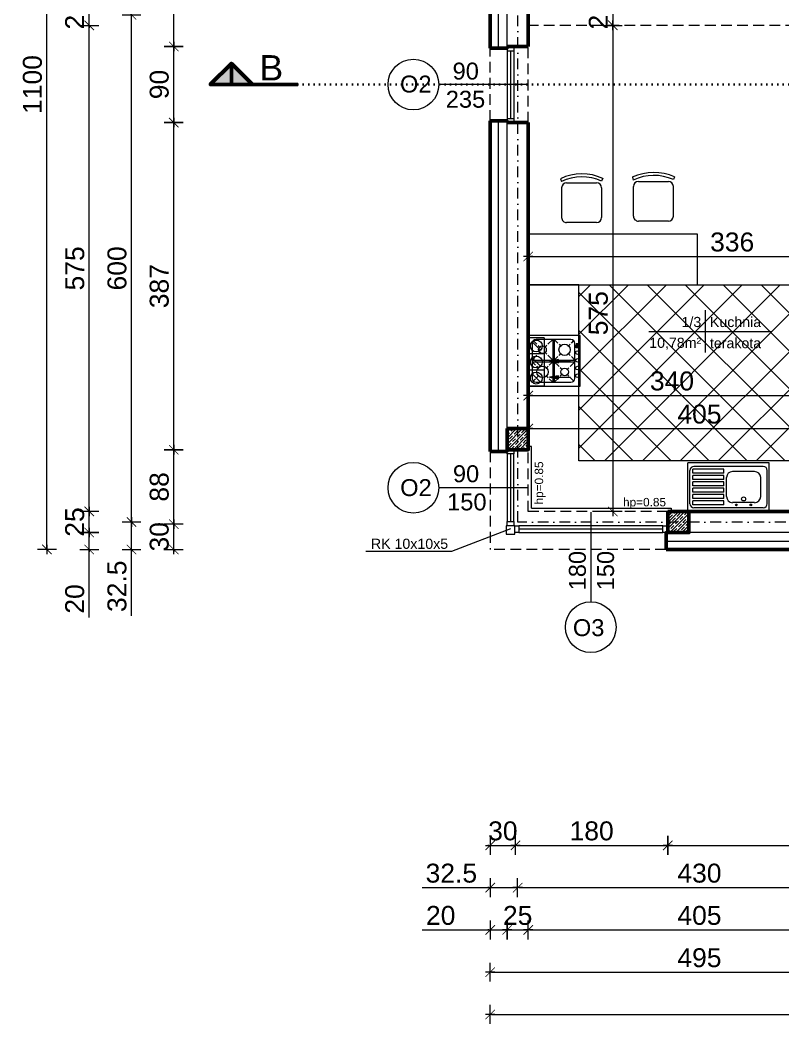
# Model space of a CAD drawing. Header units: millimetres. Extents: x -1610 to 9137, y -6251 to 6358.
# Drawn here: x 2502 to 3405, y 2607 to 3795 of the extents above; entities that cross this region are included whole.
import ezdxf

# ---------------------------------------------------------------- set-up
doc = ezdxf.new("R2010")
doc.units = ezdxf.units.MM
for name, pattern in [('DASHDOT', [25.4, 12.7, -6.35, 0, -6.35]), ('DASHED', [19.05, 12.7, -6.35]), ('DOT', [6.35, 0, -6.35])]:
    doc.linetypes.add(name, pattern=pattern)
doc.layers.get('0').update_dxf_attribs({"lineweight": 0})
doc.layers.add('A-meble', color=7, linetype='Continuous', lineweight=5, true_color=0x8a8a8a)
for name, color, linetype, lineweight in [('A-murowane', 6, 'Continuous', 50), ('A-osie', 7, 'DASHDOT', 5), ('A-p.widokowa', 5, 'Continuous', 15), ('A-pod', 5, 'DASHED', 15), ('A-stolarka', 1, 'Continuous', 5), ('A-w.ocieplenie', 4, 'BATTING', 5), ('A-wykończenie', 4, 'Continuous', 5), ('A17_OPIS_WARSTW', 32, 'Continuous', 9), ('B-linia przekrojowa', 40, 'DOT', 30), ('B-materiały', 9, 'Continuous', 0), ('B-opis', 7, 'Continuous', 0)]:
    doc.layers.add(name, color=color, linetype=linetype, lineweight=lineweight)
doc.styles.get("Standard").update_dxf_attribs({"font": 'arial.ttf'})
doc.linetypes.add('BATTING', pattern='A,0.00254,-2.54,[134,ltypeshp.shx,S=2.54,R=0,X=-2.54,Y=0],-5.08,[134,ltypeshp.shx,S=2.54,R=180,X=2.54,Y=0],-2.54', length=10.16254)
doc.dimstyles.new('PM-100', dxfattribs={"dimscale": 2.8, "dimtxt": 8, "dimasz": 0.5, "dimexe": 0, "dimexo": 0, "dimgap": 2, "dimtad": 1, "dimdec": 1, "dimrnd": 0.1, "dimzin": 13, "dimdsep": 46, "dimtxsty": 'Standard', "dimblk": 'Q', "dimcen": 0, "dimse1": 1, "dimse2": 1, "dimclrd": 256, "dimclre": 251, "dimclrt": 41, "dimadec": 1, "dimazin": 0, "dimtfac": 1, "dimtdec": 1, "dimtix": 1, "dimtmove": 1, "dimatfit": 0, "dimldrblk": 'NONE', "dimfxl": 1, "dimtolj": 1, "dimtzin": 13, "dimlwd": -1, "dimlwe": 0, "dimarcsym": 0})
pattern_1 = [(45, (0, 214.62), (-3.535534, 3.535534), []), (45, (3.525, 214.62), (-3.535534, 3.535534), [5, -2.5])]

# ---------------------------------------------------------------- blocks, each defined once
blk = doc.blocks.new('A$C386A056A')
at = {"layer": 'A-stolarka'}
for p, q in [((-25, 0), (-25, -90)), ((-17, 0), (-17, -90)), ((-25, -5), (-17, -5)), ((-21, -5), (-21, -85)), ((-25, -85), (-17, -85))]:
    blk.add_line(p, q, dxfattribs=at)
blk = doc.blocks.new('A$C7FE075C5')
at = {"layer": 'A-stolarka'}
for p, q in [((-5, 0), (-85, 0)), ((-85, -4), (-5, -4)), ((-85, -8), (-5, -8))]:
    blk.add_line(p, q, dxfattribs=at)
for points in [[(-90, 0), (-85, 0), (-85, -8), (-90, -8), (-90, 0)], [(-5, 0), (0, 0), (0, -8), (-5, -8), (-5, 0)]]:
    blk.add_lwpolyline(points, dxfattribs=at)
blk = doc.blocks.new('A$C6DA452C0')
at = {"layer": 'A-stolarka'}
for p, q in [((175, 8), (5, 8)), ((175, 4), (5, 4)), ((5, 0), (175, 0))]:
    blk.add_line(p, q, dxfattribs=at)
for points in [[(5, 0), (0, 0), (0, 8), (5, 8), (5, 0)], [(180, 0), (175, 0), (175, 8), (180, 8), (180, 0)]]:
    blk.add_lwpolyline(points, dxfattribs=at)
blk = doc.blocks.new('Q')
for p, q in [((-4, 0), (4, 0)), ((0, 8), (0, -8))]:
    blk.add_line(p, q)
at = {"const_width": 0.7}
blk.add_lwpolyline([(4, 4), (-4, -4)], dxfattribs=at)
blk = doc.blocks.new('*D44')
at = {"layer": 'A17_OPIS_WARSTW', "transparency": 16777216}
for p, q in [((3203.3, 3814.7), (3203.3, 3816.1)), ((3203.3, 3813.3), (3203.3, 3788.3)), ((3203.3, 3786.9), (3203.3, 3785.5))]:
    blk.add_line(p, q, dxfattribs=at)
at = {"layer": 'Defpoints', "color": 0, "transparency": 16777216}
for p in [(3203.3, 3813.3), (3203.3, 3788.3), (3203.3, 3788.3)]:
    blk.add_point(p, dxfattribs=at)
at = {"layer": 'A17_OPIS_WARSTW', "transparency": 16777216, "xscale": 1.4, "yscale": 1.4, "zscale": 1.4}
for p, rotation in [((3203.3, 3813.3), 270), ((3203.3, 3788.3), 90)]:
    blk.add_blockref('Q', p, dxfattribs=dict(at, rotation=rotation))
at = {"layer": 'A17_OPIS_WARSTW', "color": 41, "transparency": 16777216, "insert": (3186.3, 3800.8), "char_height": 22.4, "attachment_point": 5, "rotation": 90}
blk.add_mtext('\\A1;25', dxfattribs=at)
blk = doc.blocks.new('_None')
blk = doc.blocks.new('*D45')
at = {"layer": 'A17_OPIS_WARSTW', "transparency": 16777216}
blk.add_line((3203.3, 3786.9), (3203.3, 3214.7), dxfattribs=at)
at = {"layer": 'Defpoints', "color": 0, "transparency": 16777216}
for p in [(3203.3, 3788.3), (3203.3, 3213.3), (3203.3, 3213.3)]:
    blk.add_point(p, dxfattribs=at)
at = {"layer": 'A17_OPIS_WARSTW', "transparency": 16777216, "xscale": 1.4, "yscale": 1.4, "zscale": 1.4}
for p, rotation in [((3203.3, 3788.3), 90), ((3203.3, 3213.3), 270)]:
    blk.add_blockref('Q', p, dxfattribs=dict(at, rotation=rotation))
at = {"layer": 'A17_OPIS_WARSTW', "color": 41, "transparency": 16777216, "insert": (3186.3, 3447.8), "char_height": 22.4, "attachment_point": 5, "rotation": 90}
blk.add_mtext('\\A1;575', dxfattribs=at)
blk = doc.blocks.new('A$C65A02EB3')
at = {"layer": 'A-meble'}
for p, q in [((61.3, 59.7), (0, 59.7)), ((0, 59.7), (0, 0)), ((61.3, 0), (61.3, 59.7)), ((4.6, 50.5), (4.6, 9.2)), ((5.9, 53.8), (10.3, 49.5)), ((50.5, 55.1), (9.2, 55.1)), ((11.7, 48), (14.3, 45.5)), ((21.8, 48), (19.3, 45.5)), ((28.9, 55.1), (23.3, 49.5)), ((28.9, 55.1), (28.9, 30.8)), ((30.8, 55.1), (34.9, 51)), ((30.8, 55.1), (30.8, 30.8)), ((36.4, 49.5), (38.9, 47)), ((47, 47), (49.5, 49.5)), ((51, 51), (53.8, 53.8)), ((55.1, 9.2), (55.1, 50.5)), ((59.9, 50.1), (56.5, 50.1)), ((56.5, 50.1), (56.5, 48.7)), ((56.5, 48.7), (59.9, 48.7)), ((56.5, 47), (56.5, 48.4)), ((56.5, 48.4), (59.9, 48.4)), ((59.9, 48.7), (59.9, 50.1)), ((59.9, 48.4), (59.9, 47)), ((4.6, 30.8), (10.3, 36.5)), ((11.7, 37.9), (14.3, 40.4)), ((21.8, 37.9), (19.3, 40.4)), ((28.9, 30.8), (23.3, 36.5)), ((36.4, 36.4), (38.9, 38.9)), ((47, 38.9), (49.5, 36.4)), ((59.9, 47), (56.5, 47)), ((56.5, 45.2), (56.5, 46.7)), ((56.5, 46.7), (59.9, 46.7)), ((59.9, 45.2), (56.5, 45.2)), ((59.9, 46.7), (59.9, 45.2)), ((4.6, 30.8), (28.9, 30.8)), ((8.7, 24.8), (4.6, 28.9)), ((4.6, 28.9), (28.9, 28.9)), ((24.8, 24.8), (28.9, 28.9)), ((28.9, 28.9), (28.9, 4.6)), ((30.8, 30.8), (34.9, 34.9)), ((30.8, 30.8), (55.1, 30.8)), ((30.8, 28.9), (55.1, 28.9)), ((36.5, 23.3), (30.8, 28.9)), ((30.8, 28.9), (30.8, 4.6)), ((55.1, 28.9), (49.5, 23.3)), ((51, 34.9), (55.1, 30.8)), ((12.7, 20.8), (10.2, 23.4)), ((12.7, 12.7), (10.2, 10.2)), ((20.8, 20.8), (23.4, 23.4)), ((20.8, 12.7), (23.4, 10.2)), ((40.4, 19.3), (37.9, 21.8)), ((40.4, 14.3), (37.9, 11.7)), ((48, 21.8), (45.5, 19.3)), ((48, 11.7), (45.5, 14.3)), ((0, 0), (61.3, 0)), ((8.7, 8.7), (5.9, 5.9)), ((9.2, 4.6), (50.5, 4.6)), ((24.8, 8.7), (28.9, 4.6)), ((36.5, 10.3), (30.8, 4.6)), ((53.8, 5.9), (49.5, 10.3))]:
    blk.add_line(p, q, dxfattribs=at)
for centre, radius in [((16.8, 43), 4.58), ((43, 43), 6.76), ((58.3, 39.7), 2.18), ((58.3, 30.5), 2.18), ((16.8, 16.8), 6.76), ((43, 16.8), 4.58), ((58.3, 21.3), 2.18), ((58.3, 12.2), 2.18)]:
    blk.add_circle(centre, radius, dxfattribs=at)
for centre, start, end in [((9.2, 50.5), 90, 180), ((50.5, 50.5), 0, 90), ((9.2, 9.2), 180, 270), ((50.5, 9.2), 270, 0)]:
    blk.add_arc(centre, 4.6, start, end, dxfattribs=at)
blk = doc.blocks.new('A$C4FEF13A8')
at = {"layer": 'A-meble'}
for p, q in [((0, -48.1), (0, 48.1)), ((0, 48.1), (57.7, 48.1)), ((57.7, -48.1), (57.7, 48.1)), ((4.4, -40.9), (4.4, 40.9)), ((7.8, 5.8), (7.8, 42.3)), ((7.8, 42.3), (12.6, 42.3)), ((9.2, 45.7), (48.5, 45.7)), ((12.6, 5.8), (12.6, 42.3)), ((15.2, 5.8), (15.2, 42.3)), ((15.2, 42.3), (20.1, 42.3)), ((20.1, 5.8), (20.1, 42.3)), ((22.7, 5.8), (22.7, 42.3)), ((22.7, 42.3), (27.5, 42.3)), ((27.5, 5.8), (27.5, 42.3)), ((30.2, 5.8), (30.2, 42.3)), ((30.2, 42.3), (35, 42.3)), ((35, 5.8), (35, 42.3)), ((37.6, 5.8), (37.6, 42.3)), ((37.6, 42.3), (42.4, 42.3)), ((42.4, 5.8), (42.4, 42.3)), ((45.1, 5.8), (45.1, 42.3)), ((45.1, 42.3), (49.9, 42.3)), ((49.9, 5.8), (49.9, 42.3)), ((53.3, -40.9), (53.3, 40.9)), ((7.8, 5.8), (12.6, 5.8)), ((15.2, 5.8), (20.1, 5.8)), ((17.6, 2.4), (40, 2.4)), ((22.7, 5.8), (27.5, 5.8)), ((30.2, 5.8), (35, 5.8)), ((37.6, 5.8), (42.4, 5.8)), ((45.1, 5.8), (49.9, 5.8)), ((10.4, -30.8), (10.4, -4.8)), ((47.3, -30.8), (47.3, -4.8)), ((9.2, -45.7), (48.5, -45.7)), ((17.6, -38), (40, -38)), ((0, -48.1), (57.7, -48.1))]:
    blk.add_line(p, q, dxfattribs=at)
for centre, radius in [((7.8, -9.2), 0.961), ((14.8, -17.8), 2.4), ((7.8, -26.3), 0.961)]:
    blk.add_circle(centre, radius, dxfattribs=at)
for centre, radius, start, end in [((9.2, 40.9), 4.81, 90, 180), ((48.5, 40.9), 4.81, 0, 90), ((17.6, -4.8), 7.21, 90, 180), ((40, -4.8), 7.21, 0, 90), ((17.6, -30.8), 7.21, 180, 270), ((40, -30.8), 7.21, 270, 0), ((9.2, -40.9), 4.81, 180, 270), ((48.5, -40.9), 4.81, 270, 0)]:
    blk.add_arc(centre, radius, start, end, dxfattribs=at)
blk = doc.blocks.new('A$C443F3476')
at = {"layer": 'A-p.widokowa'}
for p, q in [((19, 57), (0, 57)), ((4.6, 52.4), (14.4, 42.6)), ((19, 57), (19, 0)), ((19, 38), (0, 38)), ((4.6, 33.4), (14.4, 23.6)), ((19, 19), (0, 19)), ((4.6, 14.4), (14.4, 4.6)), ((19, 0), (0, 0))]:
    blk.add_line(p, q, dxfattribs=at)
for centre in [(9.5, 47.5), (9.5, 28.5), (9.5, 9.5)]:
    blk.add_circle(centre, 7, dxfattribs=at)
blk = doc.blocks.new('A$C3D9378BC')
at = {"layer": 'A-p.widokowa'}
h = blk.add_hatch(color=256, dxfattribs=at)
h.dxf.hatch_style = 1
h.paths.add_polyline_path([(2, 25), (0, 14.1), (3.9, 14.1)])
blk.add_lwpolyline([(3.9, 14.1), (2, 25), (0, 14.1)], close=True, dxfattribs=at)
blk.add_lwpolyline([(2, 14.1), (2, 0)], dxfattribs=at)
blk = doc.blocks.new('*D61')
at = {"layer": 'A17_OPIS_WARSTW', "transparency": 16777216}
blk.add_line((3104.7, 3311.3), (3506.9, 3311.3), dxfattribs=at)
at = {"layer": 'Defpoints', "color": 0, "transparency": 16777216}
for p in [(3103.3, 3311.3), (3508.3, 3311.3), (3508.3, 3311.3)]:
    blk.add_point(p, dxfattribs=at)
at = {"layer": 'A17_OPIS_WARSTW', "transparency": 16777216, "xscale": 1.4, "yscale": 1.4, "zscale": 1.4, "rotation": 180}
blk.add_blockref('Q', (3103.3, 3311.3), dxfattribs=at)
at = {"layer": 'A17_OPIS_WARSTW', "transparency": 16777216, "xscale": 1.4, "yscale": 1.4, "zscale": 1.4}
blk.add_blockref('Q', (3508.3, 3311.3), dxfattribs=at)
at = {"layer": 'A17_OPIS_WARSTW', "color": 41, "transparency": 16777216, "insert": (3305.8, 3328.3), "char_height": 22.4, "attachment_point": 5}
blk.add_mtext('\\A1;405', dxfattribs=at)
blk = doc.blocks.new('*D62')
at = {"layer": 'A17_OPIS_WARSTW', "transparency": 16777216}
blk.add_line((3104.7, 3350.4), (3441.9, 3350.4), dxfattribs=at)
at = {"layer": 'Defpoints', "color": 0, "transparency": 16777216}
for p in [(3443.3, 3475.3), (3103.3, 3349.1), (3443.3, 3350.4)]:
    blk.add_point(p, dxfattribs=at)
at = {"layer": 'A17_OPIS_WARSTW', "transparency": 16777216, "xscale": 1.4, "yscale": 1.4, "zscale": 1.4, "rotation": 180}
blk.add_blockref('Q', (3103.3, 3350.4), dxfattribs=at)
at = {"layer": 'A17_OPIS_WARSTW', "transparency": 16777216, "xscale": 1.4, "yscale": 1.4, "zscale": 1.4}
blk.add_blockref('Q', (3443.3, 3350.4), dxfattribs=at)
at = {"layer": 'A17_OPIS_WARSTW', "color": 41, "transparency": 16777216, "insert": (3273.3, 3367.5), "char_height": 22.4, "attachment_point": 5}
blk.add_mtext('\\A1;340', dxfattribs=at)
blk = doc.blocks.new('*D70')
at = {"layer": 'A17_OPIS_WARSTW', "transparency": 16777216}
blk.add_line((3104.7, 3514.9), (3437.9, 3514.9), dxfattribs=at)
at = {"layer": 'Defpoints', "color": 0, "transparency": 16777216}
for p in [(3439.3, 3652.9), (3103.3, 3532.4), (3439.3, 3514.9)]:
    blk.add_point(p, dxfattribs=at)
at = {"layer": 'A17_OPIS_WARSTW', "transparency": 16777216, "xscale": 1.4, "yscale": 1.4, "zscale": 1.4, "rotation": 180}
blk.add_blockref('Q', (3103.3, 3514.9), dxfattribs=at)
at = {"layer": 'A17_OPIS_WARSTW', "transparency": 16777216, "xscale": 1.4, "yscale": 1.4, "zscale": 1.4}
blk.add_blockref('Q', (3439.3, 3514.9), dxfattribs=at)
at = {"layer": 'A17_OPIS_WARSTW', "color": 41, "transparency": 16777216, "insert": (3344.5, 3531.9), "char_height": 22.4, "attachment_point": 5}
blk.add_mtext('\\A1;336', dxfattribs=at)
blk = doc.blocks.new('A$C2D106B1B')
at = {"layer": 'A-meble'}
for p, q in [((-52.4, 25.1), (-49.1, 23.6)), ((-47.1, -17.7), (-47.1, 17.7)), ((-41.2, 23.5), (-5.9, 23.5)), ((0, 17.7), (0, -17.7)), ((-5.9, -23.5), (-41.2, -23.5)), ((-52, -24.9), (-48.6, -23.8))]:
    blk.add_line(p, q, dxfattribs=at)
for centre, radius, start, end in [((2.9, 0.5), 60.5, 156.0391, 204.869), ((2.9, 0.5), 57, 156.0505, 205.2284), ((-41.2, 17.7), 5.89, 90, 180), ((-5.9, 17.7), 5.89, 0, 90), ((-41.2, -17.7), 5.89, 180, 270), ((-5.9, -17.7), 5.89, 270, 0)]:
    blk.add_arc(centre, radius, start, end, dxfattribs=at)
blk = doc.blocks.new('*D109')
at = {"layer": 'A17_OPIS_WARSTW', "transparency": 16777216}
for p, q in [((3056.9, 2818.3), (3055.5, 2818.3)), ((3058.3, 2818.3), (3088.3, 2818.3)), ((3089.7, 2818.3), (3091.1, 2818.3))]:
    blk.add_line(p, q, dxfattribs=at)
at = {"layer": 'Defpoints', "color": 0, "transparency": 16777216}
for p in [(3058.3, 3168.3), (3088.3, 3168.3), (3088.3, 2818.3)]:
    blk.add_point(p, dxfattribs=at)
at = {"layer": 'A17_OPIS_WARSTW', "transparency": 16777216, "xscale": 1.4, "yscale": 1.4, "zscale": 1.4}
blk.add_blockref('Q', (3058.3, 2818.3), dxfattribs=at)
at = {"layer": 'A17_OPIS_WARSTW', "transparency": 16777216, "xscale": 1.4, "yscale": 1.4, "zscale": 1.4, "rotation": 180}
blk.add_blockref('Q', (3088.3, 2818.3), dxfattribs=at)
at = {"layer": 'A17_OPIS_WARSTW', "color": 41, "transparency": 16777216, "insert": (3073.3, 2835.3), "char_height": 22.4, "attachment_point": 5}
blk.add_mtext('\\A1;30', dxfattribs=at)
blk = doc.blocks.new('*D110')
at = {"layer": 'A17_OPIS_WARSTW', "transparency": 16777216}
blk.add_line((3089.7, 2818.3), (3266.9, 2818.3), dxfattribs=at)
at = {"layer": 'Defpoints', "color": 0, "transparency": 16777216}
for p in [(3268.3, 3200.8), (3088.3, 3168.3), (3268.3, 2818.3)]:
    blk.add_point(p, dxfattribs=at)
at = {"layer": 'A17_OPIS_WARSTW', "transparency": 16777216, "xscale": 1.4, "yscale": 1.4, "zscale": 1.4, "rotation": 180}
blk.add_blockref('Q', (3088.3, 2818.3), dxfattribs=at)
at = {"layer": 'A17_OPIS_WARSTW', "transparency": 16777216, "xscale": 1.4, "yscale": 1.4, "zscale": 1.4}
blk.add_blockref('Q', (3268.3, 2818.3), dxfattribs=at)
at = {"layer": 'A17_OPIS_WARSTW', "color": 41, "transparency": 16777216, "insert": (3178.3, 2835.3), "char_height": 22.4, "attachment_point": 5}
blk.add_mtext('\\A1;180', dxfattribs=at)
blk = doc.blocks.new('*D111')
at = {"layer": 'A17_OPIS_WARSTW', "transparency": 16777216}
blk.add_line((3269.7, 2818.3), (3626.9, 2818.3), dxfattribs=at)
at = {"layer": 'Defpoints', "color": 0, "transparency": 16777216}
for p in [(3628.3, 3305.8), (3268.3, 3200.8), (3628.3, 2818.3)]:
    blk.add_point(p, dxfattribs=at)
at = {"layer": 'A17_OPIS_WARSTW', "transparency": 16777216, "xscale": 1.4, "yscale": 1.4, "zscale": 1.4, "rotation": 180}
blk.add_blockref('Q', (3268.3, 2818.3), dxfattribs=at)
at = {"layer": 'A17_OPIS_WARSTW', "transparency": 16777216, "xscale": 1.4, "yscale": 1.4, "zscale": 1.4}
blk.add_blockref('Q', (3628.3, 2818.3), dxfattribs=at)
at = {"layer": 'A17_OPIS_WARSTW', "color": 41, "transparency": 16777216, "insert": (3448.3, 2835.3), "char_height": 22.4, "attachment_point": 5}
blk.add_mtext('\\A1;360', dxfattribs=at)
blk = doc.blocks.new('*D116')
at = {"layer": 'A17_OPIS_WARSTW', "transparency": 16777216}
for p, q in [((2977.7, 2768.3), (3058.3, 2768.3)), ((3056.9, 2768.3), (3055.5, 2768.3)), ((3058.3, 2768.3), (3090.8, 2768.3)), ((3058.3, 2768.3), (3090.8, 2768.3)), ((3092.2, 2768.3), (3093.6, 2768.3))]:
    blk.add_line(p, q, dxfattribs=at)
at = {"layer": 'Defpoints', "color": 0, "transparency": 16777216}
for p in [(3090.8, 3200.8), (3058.3, 3168.3), (3090.8, 2768.3)]:
    blk.add_point(p, dxfattribs=at)
at = {"layer": 'A17_OPIS_WARSTW', "transparency": 16777216, "xscale": 1.4, "yscale": 1.4, "zscale": 1.4}
blk.add_blockref('Q', (3058.3, 2768.3), dxfattribs=at)
at = {"layer": 'A17_OPIS_WARSTW', "transparency": 16777216, "xscale": 1.4, "yscale": 1.4, "zscale": 1.4, "rotation": 180}
blk.add_blockref('Q', (3090.8, 2768.3), dxfattribs=at)
at = {"layer": 'A17_OPIS_WARSTW', "color": 41, "transparency": 16777216, "insert": (3012.4, 2785.3), "char_height": 22.4, "attachment_point": 5}
blk.add_mtext('\\A1;32.5', dxfattribs=at)
blk = doc.blocks.new('*D117')
at = {"layer": 'A17_OPIS_WARSTW', "transparency": 16777216}
blk.add_line((3092.2, 2768.3), (3519.4, 2768.3), dxfattribs=at)
at = {"layer": 'Defpoints', "color": 0, "transparency": 16777216}
for p in [(3520.8, 3213.3), (3090.8, 3200.8), (3520.8, 2768.3)]:
    blk.add_point(p, dxfattribs=at)
at = {"layer": 'A17_OPIS_WARSTW', "transparency": 16777216, "xscale": 1.4, "yscale": 1.4, "zscale": 1.4, "rotation": 180}
blk.add_blockref('Q', (3090.8, 2768.3), dxfattribs=at)
at = {"layer": 'A17_OPIS_WARSTW', "transparency": 16777216, "xscale": 1.4, "yscale": 1.4, "zscale": 1.4}
blk.add_blockref('Q', (3520.8, 2768.3), dxfattribs=at)
at = {"layer": 'A17_OPIS_WARSTW', "color": 41, "transparency": 16777216, "insert": (3305.8, 2785.3), "char_height": 22.4, "attachment_point": 5}
blk.add_mtext('\\A1;430', dxfattribs=at)
blk = doc.blocks.new('*D121')
at = {"layer": 'A17_OPIS_WARSTW', "transparency": 16777216}
for p, q in [((2978, 2718.3), (3058.3, 2718.3)), ((3056.9, 2718.3), (3055.5, 2718.3)), ((3058.3, 2718.3), (3078.3, 2718.3)), ((3058.3, 2718.3), (3078.3, 2718.3)), ((3079.7, 2718.3), (3081.1, 2718.3))]:
    blk.add_line(p, q, dxfattribs=at)
at = {"layer": 'Defpoints', "color": 0, "transparency": 16777216}
for p in [(3078.3, 3196.3), (3058.3, 3168.3), (3078.3, 2718.3)]:
    blk.add_point(p, dxfattribs=at)
at = {"layer": 'A17_OPIS_WARSTW', "transparency": 16777216, "xscale": 1.4, "yscale": 1.4, "zscale": 1.4}
blk.add_blockref('Q', (3058.3, 2718.3), dxfattribs=at)
at = {"layer": 'A17_OPIS_WARSTW', "transparency": 16777216, "xscale": 1.4, "yscale": 1.4, "zscale": 1.4, "rotation": 180}
blk.add_blockref('Q', (3078.3, 2718.3), dxfattribs=at)
at = {"layer": 'A17_OPIS_WARSTW', "color": 41, "transparency": 16777216, "insert": (2999.8, 2735.3), "char_height": 22.4, "attachment_point": 5}
blk.add_mtext('\\A1;20', dxfattribs=at)
blk = doc.blocks.new('*D122')
at = {"layer": 'A17_OPIS_WARSTW', "transparency": 16777216}
for p, q in [((3076.9, 2718.3), (3075.5, 2718.3)), ((3078.3, 2718.3), (3103.3, 2718.3)), ((3104.7, 2718.3), (3106.1, 2718.3))]:
    blk.add_line(p, q, dxfattribs=at)
at = {"layer": 'Defpoints', "color": 0, "transparency": 16777216}
for p in [(3103.3, 3286.3), (3078.3, 3196.3), (3103.3, 2718.3)]:
    blk.add_point(p, dxfattribs=at)
at = {"layer": 'A17_OPIS_WARSTW', "transparency": 16777216, "xscale": 1.4, "yscale": 1.4, "zscale": 1.4}
blk.add_blockref('Q', (3078.3, 2718.3), dxfattribs=at)
at = {"layer": 'A17_OPIS_WARSTW', "transparency": 16777216, "xscale": 1.4, "yscale": 1.4, "zscale": 1.4, "rotation": 180}
blk.add_blockref('Q', (3103.3, 2718.3), dxfattribs=at)
at = {"layer": 'A17_OPIS_WARSTW', "color": 41, "transparency": 16777216, "insert": (3090.8, 2735.3), "char_height": 22.4, "attachment_point": 5}
blk.add_mtext('\\A1;25', dxfattribs=at)
blk = doc.blocks.new('*D123')
at = {"layer": 'A17_OPIS_WARSTW', "transparency": 16777216}
blk.add_line((3104.7, 2718.3), (3506.9, 2718.3), dxfattribs=at)
at = {"layer": 'Defpoints', "color": 0, "transparency": 16777216}
for p in [(3103.3, 3286.3), (3508.3, 3213.3), (3508.3, 2718.3)]:
    blk.add_point(p, dxfattribs=at)
at = {"layer": 'A17_OPIS_WARSTW', "transparency": 16777216, "xscale": 1.4, "yscale": 1.4, "zscale": 1.4, "rotation": 180}
blk.add_blockref('Q', (3103.3, 2718.3), dxfattribs=at)
at = {"layer": 'A17_OPIS_WARSTW', "transparency": 16777216, "xscale": 1.4, "yscale": 1.4, "zscale": 1.4}
blk.add_blockref('Q', (3508.3, 2718.3), dxfattribs=at)
at = {"layer": 'A17_OPIS_WARSTW', "color": 41, "transparency": 16777216, "insert": (3305.8, 2735.3), "char_height": 22.4, "attachment_point": 5}
blk.add_mtext('\\A1;405', dxfattribs=at)
blk = doc.blocks.new('*D130')
at = {"layer": 'A17_OPIS_WARSTW', "transparency": 16777216}
blk.add_line((3059.7, 2668.3), (3551.9, 2668.3), dxfattribs=at)
at = {"layer": 'Defpoints', "color": 0, "transparency": 16777216}
for p in [(3058.3, 3168.3), (3553.3, 3168.3), (3553.3, 2668.3)]:
    blk.add_point(p, dxfattribs=at)
at = {"layer": 'A17_OPIS_WARSTW', "transparency": 16777216, "xscale": 1.4, "yscale": 1.4, "zscale": 1.4, "rotation": 180}
blk.add_blockref('Q', (3058.3, 2668.3), dxfattribs=at)
at = {"layer": 'A17_OPIS_WARSTW', "transparency": 16777216, "xscale": 1.4, "yscale": 1.4, "zscale": 1.4}
blk.add_blockref('Q', (3553.3, 2668.3), dxfattribs=at)
at = {"layer": 'A17_OPIS_WARSTW', "color": 41, "transparency": 16777216, "insert": (3305.8, 2685.3), "char_height": 22.4, "attachment_point": 5}
blk.add_mtext('\\A1;495', dxfattribs=at)
blk = doc.blocks.new('*D133')
at = {"layer": 'A17_OPIS_WARSTW', "transparency": 16777216}
blk.add_line((3059.7, 2618.3), (4356.9, 2618.3), dxfattribs=at)
at = {"layer": 'Defpoints', "color": 0, "transparency": 16777216}
for p in [(3058.3, 3168.3), (4358.3, 3168.3), (4358.3, 2618.3)]:
    blk.add_point(p, dxfattribs=at)
at = {"layer": 'A17_OPIS_WARSTW', "transparency": 16777216, "xscale": 1.4, "yscale": 1.4, "zscale": 1.4, "rotation": 180}
blk.add_blockref('Q', (3058.3, 2618.3), dxfattribs=at)
at = {"layer": 'A17_OPIS_WARSTW', "transparency": 16777216, "xscale": 1.4, "yscale": 1.4, "zscale": 1.4}
blk.add_blockref('Q', (4358.3, 2618.3), dxfattribs=at)
at = {"layer": 'A17_OPIS_WARSTW', "color": 41, "transparency": 16777216, "insert": (3708.3, 2635.3), "char_height": 22.4, "attachment_point": 5}
blk.add_mtext('\\A1;1300', dxfattribs=at)
blk = doc.blocks.new('*D134')
at = {"layer": 'A17_OPIS_WARSTW', "transparency": 16777216}
for p, q in [((2684.1, 3199.7), (2684.1, 3201.1)), ((2684.1, 3168.3), (2684.1, 3198.3)), ((2684.1, 3166.9), (2684.1, 3165.5))]:
    blk.add_line(p, q, dxfattribs=at)
at = {"layer": 'Defpoints', "color": 0, "transparency": 16777216}
for p in [(2684.1, 3198.3), (3058.3, 3198.3), (3058.3, 3168.3)]:
    blk.add_point(p, dxfattribs=at)
at = {"layer": 'A17_OPIS_WARSTW', "transparency": 16777216, "xscale": 1.4, "yscale": 1.4, "zscale": 1.4}
for p, rotation in [((2684.1, 3198.3), 270), ((2684.1, 3168.3), 90)]:
    blk.add_blockref('Q', p, dxfattribs=dict(at, rotation=rotation))
at = {"layer": 'A17_OPIS_WARSTW', "color": 41, "transparency": 16777216, "insert": (2667, 3183.3), "char_height": 22.4, "attachment_point": 5, "rotation": 90}
blk.add_mtext('\\A1;30', dxfattribs=at)
blk = doc.blocks.new('*D135')
at = {"layer": 'A17_OPIS_WARSTW', "transparency": 16777216}
blk.add_line((2684.1, 3199.7), (2684.1, 3284.9), dxfattribs=at)
at = {"layer": 'Defpoints', "color": 0, "transparency": 16777216}
for p in [(2684.1, 3286.3), (3090.8, 3286.3), (3058.3, 3198.3)]:
    blk.add_point(p, dxfattribs=at)
at = {"layer": 'A17_OPIS_WARSTW', "transparency": 16777216, "xscale": 1.4, "yscale": 1.4, "zscale": 1.4}
for p, rotation in [((2684.1, 3286.3), 90), ((2684.1, 3198.3), 270)]:
    blk.add_blockref('Q', p, dxfattribs=dict(at, rotation=rotation))
at = {"layer": 'A17_OPIS_WARSTW', "color": 41, "transparency": 16777216, "insert": (2667, 3242.3), "char_height": 22.4, "attachment_point": 5, "rotation": 90}
blk.add_mtext('\\A1;88', dxfattribs=at)
blk = doc.blocks.new('*D136')
at = {"layer": 'A17_OPIS_WARSTW', "transparency": 16777216}
blk.add_line((2684.1, 3287.7), (2684.1, 3671.9), dxfattribs=at)
at = {"layer": 'Defpoints', "color": 0, "transparency": 16777216}
for p in [(2684.1, 3673.3), (3090.8, 3673.3), (3090.8, 3286.3)]:
    blk.add_point(p, dxfattribs=at)
at = {"layer": 'A17_OPIS_WARSTW', "transparency": 16777216, "xscale": 1.4, "yscale": 1.4, "zscale": 1.4}
for p, rotation in [((2684.1, 3673.3), 90), ((2684.1, 3286.3), 270)]:
    blk.add_blockref('Q', p, dxfattribs=dict(at, rotation=rotation))
at = {"layer": 'A17_OPIS_WARSTW', "color": 41, "transparency": 16777216, "insert": (2667, 3479.8), "char_height": 22.4, "attachment_point": 5, "rotation": 90}
blk.add_mtext('\\A1;387', dxfattribs=at)
blk = doc.blocks.new('*D137')
at = {"layer": 'A17_OPIS_WARSTW', "transparency": 16777216}
blk.add_line((2684.1, 3674.7), (2684.1, 3761.9), dxfattribs=at)
at = {"layer": 'Defpoints', "color": 0, "transparency": 16777216}
for p in [(2684.1, 3763.3), (3090.8, 3763.3), (3090.8, 3673.3)]:
    blk.add_point(p, dxfattribs=at)
at = {"layer": 'A17_OPIS_WARSTW', "transparency": 16777216, "xscale": 1.4, "yscale": 1.4, "zscale": 1.4}
for p, rotation in [((2684.1, 3763.3), 90), ((2684.1, 3673.3), 270)]:
    blk.add_blockref('Q', p, dxfattribs=dict(at, rotation=rotation))
at = {"layer": 'A17_OPIS_WARSTW', "color": 41, "transparency": 16777216, "insert": (2667, 3718.3), "char_height": 22.4, "attachment_point": 5, "rotation": 90}
blk.add_mtext('\\A1;90', dxfattribs=at)
blk = doc.blocks.new('*D138')
at = {"layer": 'A17_OPIS_WARSTW', "transparency": 16777216}
blk.add_line((2684.1, 3764.7), (2684.1, 3896.9), dxfattribs=at)
at = {"layer": 'Defpoints', "color": 0, "transparency": 16777216}
for p in [(2684.1, 3898.3), (3090.8, 3898.3), (3090.8, 3763.3)]:
    blk.add_point(p, dxfattribs=at)
at = {"layer": 'A17_OPIS_WARSTW', "transparency": 16777216, "xscale": 1.4, "yscale": 1.4, "zscale": 1.4}
for p, rotation in [((2684.1, 3898.3), 90), ((2684.1, 3763.3), 270)]:
    blk.add_blockref('Q', p, dxfattribs=dict(at, rotation=rotation))
at = {"layer": 'A17_OPIS_WARSTW', "color": 41, "transparency": 16777216, "insert": (2667, 3830.8), "char_height": 22.4, "attachment_point": 5, "rotation": 90}
blk.add_mtext('\\A1;135', dxfattribs=at)
blk = doc.blocks.new('*D141')
at = {"layer": 'A17_OPIS_WARSTW', "transparency": 16777216}
for p, q in [((2634.1, 3202.2), (2634.1, 3203.6)), ((2634.1, 3168.3), (2634.1, 3200.8)), ((2634.1, 3168.3), (2634.1, 3200.8)), ((2634.1, 3090), (2634.1, 3168.3)), ((2634.1, 3166.9), (2634.1, 3165.5))]:
    blk.add_line(p, q, dxfattribs=at)
at = {"layer": 'Defpoints', "color": 0, "transparency": 16777216}
for p in [(2634.1, 3200.8), (3090.8, 3200.8), (3058.3, 3168.3)]:
    blk.add_point(p, dxfattribs=at)
at = {"layer": 'A17_OPIS_WARSTW', "transparency": 16777216, "xscale": 1.4, "yscale": 1.4, "zscale": 1.4}
for p, rotation in [((2634.1, 3200.8), 270), ((2634.1, 3168.3), 90)]:
    blk.add_blockref('Q', p, dxfattribs=dict(at, rotation=rotation))
at = {"layer": 'A17_OPIS_WARSTW', "color": 41, "transparency": 16777216, "insert": (2617, 3124.8), "char_height": 22.4, "attachment_point": 5, "rotation": 90}
blk.add_mtext('\\A1;32.5', dxfattribs=at)
blk = doc.blocks.new('*D142')
at = {"layer": 'A17_OPIS_WARSTW', "transparency": 16777216}
blk.add_line((2634.1, 3202.2), (2634.1, 3799.4), dxfattribs=at)
at = {"layer": 'Defpoints', "color": 0, "transparency": 16777216}
for p in [(2634.1, 3800.8), (3090.8, 3800.8), (3090.8, 3200.8)]:
    blk.add_point(p, dxfattribs=at)
at = {"layer": 'A17_OPIS_WARSTW', "transparency": 16777216, "xscale": 1.4, "yscale": 1.4, "zscale": 1.4}
for p, rotation in [((2634.1, 3800.8), 90), ((2634.1, 3200.8), 270)]:
    blk.add_blockref('Q', p, dxfattribs=dict(at, rotation=rotation))
at = {"layer": 'A17_OPIS_WARSTW', "color": 41, "transparency": 16777216, "insert": (2617, 3500.8), "char_height": 22.4, "attachment_point": 5, "rotation": 90}
blk.add_mtext('\\A1;600', dxfattribs=at)
blk = doc.blocks.new('*D145')
at = {"layer": 'A17_OPIS_WARSTW', "transparency": 16777216}
for p, q in [((2584.1, 3189.7), (2584.1, 3191.1)), ((2584.1, 3168.3), (2584.1, 3188.3)), ((2584.1, 3168.3), (2584.1, 3188.3)), ((2584.1, 3088), (2584.1, 3168.3)), ((2584.1, 3166.9), (2584.1, 3165.5))]:
    blk.add_line(p, q, dxfattribs=at)
at = {"layer": 'Defpoints', "color": 0, "transparency": 16777216}
for p in [(2584.1, 3188.3), (3266.3, 3188.3), (3266.3, 3168.3)]:
    blk.add_point(p, dxfattribs=at)
at = {"layer": 'A17_OPIS_WARSTW', "transparency": 16777216, "xscale": 1.4, "yscale": 1.4, "zscale": 1.4}
for p, rotation in [((2584.1, 3188.3), 270), ((2584.1, 3168.3), 90)]:
    blk.add_blockref('Q', p, dxfattribs=dict(at, rotation=rotation))
at = {"layer": 'A17_OPIS_WARSTW', "color": 41, "transparency": 16777216, "insert": (2567, 3109.8), "char_height": 22.4, "attachment_point": 5, "rotation": 90}
blk.add_mtext('\\A1;20', dxfattribs=at)
blk = doc.blocks.new('*D146')
at = {"layer": 'A17_OPIS_WARSTW', "transparency": 16777216}
for p, q in [((2584.1, 3214.7), (2584.1, 3216.1)), ((2584.1, 3188.3), (2584.1, 3213.3)), ((2584.1, 3186.9), (2584.1, 3185.5))]:
    blk.add_line(p, q, dxfattribs=at)
at = {"layer": 'Defpoints', "color": 0, "transparency": 16777216}
for p in [(2584.1, 3213.3), (3293.3, 3213.3), (3266.3, 3188.3)]:
    blk.add_point(p, dxfattribs=at)
at = {"layer": 'A17_OPIS_WARSTW', "transparency": 16777216, "xscale": 1.4, "yscale": 1.4, "zscale": 1.4}
for p, rotation in [((2584.1, 3213.3), 270), ((2584.1, 3188.3), 90)]:
    blk.add_blockref('Q', p, dxfattribs=dict(at, rotation=rotation))
at = {"layer": 'A17_OPIS_WARSTW', "color": 41, "transparency": 16777216, "insert": (2567, 3200.8), "char_height": 22.4, "attachment_point": 5, "rotation": 90}
blk.add_mtext('\\A1;25', dxfattribs=at)
blk = doc.blocks.new('*D147')
at = {"layer": 'A17_OPIS_WARSTW', "transparency": 16777216}
blk.add_line((2584.1, 3214.7), (2584.1, 3786.9), dxfattribs=at)
at = {"layer": 'Defpoints', "color": 0, "transparency": 16777216}
for p in [(2584.1, 3788.3), (3103.3, 3788.3), (3293.3, 3213.3)]:
    blk.add_point(p, dxfattribs=at)
at = {"layer": 'A17_OPIS_WARSTW', "transparency": 16777216, "xscale": 1.4, "yscale": 1.4, "zscale": 1.4}
for p, rotation in [((2584.1, 3788.3), 90), ((2584.1, 3213.3), 270)]:
    blk.add_blockref('Q', p, dxfattribs=dict(at, rotation=rotation))
at = {"layer": 'A17_OPIS_WARSTW', "color": 41, "transparency": 16777216, "insert": (2567.1, 3500.8), "char_height": 22.4, "attachment_point": 5, "rotation": 90}
blk.add_mtext('\\A1;575', dxfattribs=at)
blk = doc.blocks.new('*D148')
at = {"layer": 'A17_OPIS_WARSTW', "transparency": 16777216}
for p, q in [((2584.1, 3814.7), (2584.1, 3816.1)), ((2584.1, 3788.3), (2584.1, 3813.3)), ((2584.1, 3786.9), (2584.1, 3785.5))]:
    blk.add_line(p, q, dxfattribs=at)
at = {"layer": 'Defpoints', "color": 0, "transparency": 16777216}
for p in [(2584.1, 3813.3), (3103.3, 3813.3), (3103.3, 3788.3)]:
    blk.add_point(p, dxfattribs=at)
at = {"layer": 'A17_OPIS_WARSTW', "transparency": 16777216, "xscale": 1.4, "yscale": 1.4, "zscale": 1.4}
for p, rotation in [((2584.1, 3813.3), 270), ((2584.1, 3788.3), 90)]:
    blk.add_blockref('Q', p, dxfattribs=dict(at, rotation=rotation))
at = {"layer": 'A17_OPIS_WARSTW', "color": 41, "transparency": 16777216, "insert": (2567, 3800.8), "char_height": 22.4, "attachment_point": 5, "rotation": 90}
blk.add_mtext('\\A1;25', dxfattribs=at)
blk = doc.blocks.new('*D152')
at = {"layer": 'A17_OPIS_WARSTW', "transparency": 16777216}
blk.add_line((2534.1, 3169.7), (2534.1, 4266.9), dxfattribs=at)
at = {"layer": 'Defpoints', "color": 0, "transparency": 16777216}
for p in [(2534.1, 4268.3), (3058.3, 4268.3), (3058.3, 3168.3)]:
    blk.add_point(p, dxfattribs=at)
at = {"layer": 'A17_OPIS_WARSTW', "transparency": 16777216, "xscale": 1.4, "yscale": 1.4, "zscale": 1.4}
for p, rotation in [((2534.1, 4268.3), 90), ((2534.1, 3168.3), 270)]:
    blk.add_blockref('Q', p, dxfattribs=dict(at, rotation=rotation))
at = {"layer": 'A17_OPIS_WARSTW', "color": 41, "transparency": 16777216, "insert": (2517, 3718.3), "char_height": 22.4, "attachment_point": 5, "rotation": 90}
blk.add_mtext('\\A1;1100', dxfattribs=at)
blk = doc.blocks.new('A$C560A2D75')
at = {"layer": 'A-murowane'}
h = blk.add_hatch(color=256, dxfattribs=at)
h.dxf.hatch_style = 1
h.paths.add_polyline_path([(-78.5, 25), (-53.5, 0), (-103.5, 0)])
blk.add_line((-103.5, 0), (0, 0), dxfattribs=at)
blk.add_lwpolyline([(-78.5, 0), (-78.5, 25), (-53.5, 0), (-103.5, 0), (-78.5, 25)], dxfattribs=at)
blk = doc.blocks.new('A$C7E556D42')
at = {"layer": 'B-linia przekrojowa'}
blk.add_line((-2027.5, -800), (-272.5, -800), dxfattribs=at)
at = {"layer": 'A17_OPIS_WARSTW'}
blk.add_blockref('A$C560A2D75', (-2027.5, -800), dxfattribs=at)
at = {"layer": 'B-opis', "insert": (-2072.8, -765.2), "char_height": 30, "attachment_point": 1}
blk.add_mtext_dynamic_manual_height_columns('B', width=13.143, gutter_width=12.5, heights=[0], dxfattribs=at)

msp = doc.modelspace()

# ---------------------------------------------------------------- hatches: boundary and pattern name
at = {"layer": 'A-meble'}
h = msp.add_hatch(dxfattribs=at)
h.set_pattern_fill('NET', color=256, scale=10, angle=45)
h.set_pattern_definition([(45, (0, 214.62), (-22.45064, 22.45064), []), (135, (0, 214.62), (-22.45064, -22.45064), [])])
h.paths.add_polyline_path([(3163.32, 3481.29), (3443.32, 3481.29), (3443.32, 3409.29), (3448.32, 3409.29), (3448.32, 3273.29), (3163.32, 3273.29)])
edge = h.paths.add_edge_path(flags=16)
edge.add_line((3303.32, 3481.29), (3443.32, 3481.29))
at = {"layer": 'B-materiały'}
h = msp.add_hatch(dxfattribs=at)
h.set_pattern_fill('JIS_STN_1E', color=256, scale=5)
h.set_pattern_definition(pattern_1)
h.paths.add_polyline_path([(3078.32, 3311.29), (3078.32, 3286.29), (3103.32, 3286.29), (3103.32, 3311.29)])
h = msp.add_hatch(dxfattribs=at)
h.set_pattern_fill('JIS_STN_1E', color=256, scale=5)
h.set_pattern_definition(pattern_1)
h.paths.add_polyline_path([(3268.32, 3213.29), (3268.32, 3188.29), (3293.32, 3188.29), (3293.32, 3213.29)])

# ---------------------------------------------------------------- linework, layer by layer
at = {"layer": 'A-meble'}
for p, q in [((3303.32, 3541.29), (3103.32, 3541.29)), ((3303.32, 3481.29), (3303.32, 3541.29)), ((3163.32, 3481.29), (3103.32, 3481.29)), ((3103.32, 3481.29), (3303.32, 3481.29)), ((3163.32, 3273.29), (3163.32, 3481.29)), ((3303.32, 3481.29), (3443.32, 3481.29)), ((3448.32, 3273.29), (3163.32, 3273.29))]:
    msp.add_line(p, q, dxfattribs=at)
at = {"layer": 'A-murowane'}
for p, q in [((3058.32, 3761.29), (3058.32, 3900.29)), ((3103.32, 3763.29), (3103.32, 3898.29)), ((3078.32, 3763.29), (3103.32, 3763.29)), ((3058.32, 3284.29), (3058.32, 3675.29)), ((3078.32, 3673.29), (3103.32, 3673.29)), ((3103.32, 3286.29), (3103.32, 3673.29)), ((3103.32, 3286.29), (3078.32, 3286.29)), ((3508.32, 3213.29), (3268.32, 3213.29)), ((3268.32, 3188.29), (3268.32, 3213.29)), ((3553.32, 3168.29), (3266.32, 3168.29))]:
    msp.add_line(p, q, dxfattribs=at)
for points in [[(3078.32, 3763.29), (3078.32, 3761.29), (3058.32, 3761.29)], [(3058.32, 3675.29), (3078.32, 3675.29), (3078.32, 3673.29)], [(3078.32, 3286.29), (3078.32, 3284.29), (3058.32, 3284.29)], [(3268.32, 3188.29), (3266.32, 3188.29), (3266.32, 3168.29)]]:
    msp.add_lwpolyline(points, dxfattribs=at)
for points in [[(3078.32, 3311.29), (3078.32, 3286.29), (3103.32, 3286.29), (3103.32, 3311.29)], [(3268.32, 3213.29), (3268.32, 3188.29), (3293.32, 3188.29), (3293.32, 3213.29)]]:
    msp.add_lwpolyline(points, close=True, dxfattribs=at)
at = {"layer": 'A-osie'}
for p, q in [((3090.82, 3200.79), (3090.82, 4235.79)), ((4325.82, 3200.79), (3090.82, 3200.79))]:
    msp.add_line(p, q, dxfattribs=at)
at = {"layer": 'A-p.widokowa'}
for points in [[(3107.32, 3217.29), (3107.32, 3290.29), (3103.32, 3290.29)], [(3107.32, 3217.29), (3272.32, 3217.29), (3272.32, 3213.29)]]:
    msp.add_lwpolyline(points, dxfattribs=at)
at = {"layer": 'A-pod'}
for p, q in [((3439.32, 3788.29), (3103.32, 3788.29)), ((3058.32, 3675.29), (3058.32, 3761.29)), ((3103.32, 3673.29), (3103.32, 3763.29)), ((3058.32, 3284.29), (3058.32, 3168.29)), ((3103.32, 3213.29), (3103.32, 3286.29)), ((3268.32, 3213.29), (3103.32, 3213.29)), ((3266.32, 3168.29), (3058.32, 3168.29))]:
    msp.add_line(p, q, dxfattribs=at)
at = {"layer": 'A-stolarka'}
msp.add_lwpolyline([(3077.32, 3196.29), (3077.32, 3186.29), (3087.32, 3186.29), (3087.32, 3196.29), (3077.32, 3196.29)], dxfattribs=at)
at = {"layer": 'A-w.ocieplenie'}
for p, q in [((3068.32, 3761.29), (3068.32, 3900.29)), ((3068.32, 3284.29), (3068.32, 3675.29)), ((3266.32, 3178.29), (3543.32, 3178.29))]:
    msp.add_line(p, q, dxfattribs=at)
at = {"layer": 'A-wykończenie'}
for p, q in [((3078.32, 3763.29), (3078.32, 3898.29)), ((3078.32, 3286.29), (3078.32, 3673.29)), ((3533.32, 3188.29), (3268.32, 3188.29))]:
    msp.add_line(p, q, dxfattribs=at)
at = {"layer": 'B-opis'}
for p, q in [((3103.32, 3718.29), (2997.46, 3718.29)), ((3313.07, 3401.28), (3313.07, 3451.28)), ((3245.83, 3426.28), (3390.52, 3426.28)), ((3103.32, 3241.29), (2997.46, 3241.29)), ((3177.32, 3212.28), (3177.32, 3106.42)), ((3082.48, 3192.71), (3012.5, 3165.82)), ((3012.5, 3165.82), (2911.28, 3165.82))]:
    msp.add_line(p, q, dxfattribs=at)
for centre in [(2967.46, 3718.29), (2967.46, 3241.29), (3177.32, 3076.42)]:
    msp.add_circle(centre, 30, dxfattribs=at)

# ---------------------------------------------------------------- block references
at = {"layer": 'A-murowane'}
msp.add_blockref('A$C386A056A', (3103.32, 3763.29), dxfattribs=at)
at = {"layer": 'A-p.widokowa', "rotation": 90}
for p in [(3153.3, 3388.99), (3153.3, 3369.99)]:
    msp.add_blockref('A$C3D9378BC', p, dxfattribs=at)
at = {"layer": 'A-stolarka', "rotation": 270}
msp.add_blockref('A$C7FE075C5', (3086.32, 3196.29), dxfattribs=at)
at = {"layer": 'A-stolarka'}
msp.add_blockref('A$C6DA452C0', (3087.32, 3188.29), dxfattribs=at)
at = {"layer": 'A17_OPIS_WARSTW'}
for name, p, rotation in [('A$C2D106B1B', (3166.43, 3554.94), 270), ('A$C2D106B1B', (3251.36, 3556.66), 270), ('A$C4FEF13A8', (3340.25, 3213.29), 90)]:
    msp.add_blockref(name, p, dxfattribs=dict(at, rotation=rotation))
for name in ['A$C65A02EB3', 'A$C443F3476']:
    msp.add_blockref(name, (3103.32, 3361.55), dxfattribs=at)
at = {"layer": 'B-linia przekrojowa'}
msp.add_blockref('A$C7E556D42', (4858.32, 4518.29), dxfattribs=at)

# ---------------------------------------------------------------- texts
at = {"layer": 'B-opis'}
for s, width, insert, char_height, attachment_point in [('\\pi-7.7191;90\\P\\pi-15.768;235', 13.1429, (3021.57, 3744.22), 20, 1), ('O2', 13.1429, (2951.68, 3728.86), 20, 1), ('1/3', 87.8944, (3307.94, 3443.42), 12, 3), ('Kuchnia', 148.0981, (3318.2, 3443.42), 12, 1), ('10,78m²', 87.8944, (3307.94, 3418.82), 12, 3), ('terakota', 87.8944, (3318.2, 3418.42), 12, 1), ('\\pi-7.7191;90\\P\\pi-14.547;150', 13.1429, (3021.95, 3267.89), 20, 1), ('O2', 13.1429, (2951.88, 3251.48), 20, 1), ('hp=0.85', 49.0064, (3215.43, 3229.29), 10, 1), ('RK 10x10x5', 148.0981, (3008.57, 3181.04), 12, 3), ('O3', 13.1429, (3193.39, 3085.83), 20, 3)]:
    msp.add_mtext_dynamic_manual_height_columns(s, width=width, gutter_width=12.5, heights=[0], dxfattribs=dict(at, insert=insert, char_height=char_height, attachment_point=attachment_point))
at = {"layer": 'B-opis', "attachment_point": 1, "rotation": 90}
for s, width, insert, char_height in [('hp=0.85', 49.0064, (3110.96, 3221.53), 10), ('\\pi-14.547;180\\P150', 13.1429, (3151.43, 3134.52), 20)]:
    msp.add_mtext_dynamic_manual_height_columns(s, width=width, gutter_width=12.5, heights=[0], dxfattribs=dict(at, insert=insert, char_height=char_height))

# ---------------------------------------------------------------- dimensions: what is measured, and where the dimension line sits
at = {"layer": 'A17_OPIS_WARSTW'}
for base, p1, p2, picture, middle in [((2534.06, 4268.29), (3058.32, 3168.29), (3058.32, 4268.29), '*D152', (2517.03, 3718.29)), ((2684.06, 3898.29), (3090.82, 3763.29), (3090.82, 3898.29), '*D138', (2667.02, 3830.79)), ((2584.06, 3813.29), (3103.32, 3788.29), (3103.32, 3813.29), '*D148', (2567.03, 3800.79)), ((3203.32, 3788.29), (3203.32, 3813.29), (3203.32, 3788.29), '*D44', (3186.29, 3800.79)), ((2634.06, 3800.79), (3090.82, 3200.79), (3090.82, 3800.79), '*D142', (2617.03, 3500.79)), ((2584.06, 3788.29), (3293.32, 3213.29), (3103.32, 3788.29), '*D147', (2567.07, 3500.79)), ((2684.06, 3763.29), (3090.82, 3673.29), (3090.82, 3763.29), '*D137', (2667.03, 3718.29)), ((2684.06, 3673.29), (3090.82, 3286.29), (3090.82, 3673.29), '*D136', (2667.02, 3479.79)), ((2684.06, 3286.29), (3058.32, 3198.29), (3090.82, 3286.29), '*D135', (2667.03, 3242.29)), ((2584.06, 3213.29), (3266.32, 3188.29), (3293.32, 3213.29), '*D146', (2567.03, 3200.79)), ((2684.06, 3198.29), (3058.32, 3168.29), (3058.32, 3198.29), '*D134', (2667.02, 3183.29))]:
    dim = msp.add_linear_dim(base=base, p1=p1, p2=p2, angle=90, dimstyle='PM-100', dxfattribs=at)
    dim.commit()
    dim.dimension.update_dxf_attribs({"geometry": picture, "text_midpoint": middle})
for base, p1, p2, picture, middle in [((3203.32, 3213.29), (3203.32, 3788.29), (3203.32, 3213.29), '*D45', (3203.32, 3447.84)), ((2634.06, 3200.79), (3058.32, 3168.29), (3090.82, 3200.79), '*D141', (2626.22, 3124.8)), ((2584.06, 3188.29), (3266.32, 3168.29), (3266.32, 3188.29), '*D145', (2574.04, 3109.84))]:
    dim = msp.add_linear_dim(base=base, p1=p1, p2=p2, angle=90, dimstyle='PM-100', dxfattribs=at)
    dim.commit()
    dim.dimension.update_dxf_attribs({"geometry": picture, "text_midpoint": middle, "dimtype": 160})
for base, p1, p2, picture, middle in [((3439.32, 3514.85), (3103.32, 3532.38), (3439.32, 3652.87), '*D70', (3344.49, 3514.85)), ((3090.82, 2768.29), (3058.32, 3168.29), (3090.82, 3200.79), '*D116', (3012.44, 2762.13)), ((3078.32, 2718.29), (3058.32, 3168.29), (3078.32, 3196.29), '*D121', (2999.77, 2719.87))]:
    dim = msp.add_linear_dim(base=base, p1=p1, p2=p2, dimstyle='PM-100', dxfattribs=at)
    dim.commit()
    dim.dimension.update_dxf_attribs({"geometry": picture, "text_midpoint": middle, "dimtype": 160})
for base, p1, p2, picture, middle in [((3443.32, 3350.41), (3103.32, 3349.12), (3443.32, 3475.29), '*D62', (3273.32, 3367.45)), ((3508.32, 3311.29), (3103.32, 3311.29), (3508.32, 3311.29), '*D61', (3305.82, 3328.32)), ((3628.32, 2818.29), (3268.32, 3200.79), (3628.32, 3305.79), '*D111', (3448.32, 2835.33)), ((3103.32, 2718.29), (3078.32, 3196.29), (3103.32, 3286.29), '*D122', (3090.82, 2735.32)), ((3508.32, 2718.29), (3103.32, 3286.29), (3508.32, 3213.29), '*D123', (3305.82, 2735.32)), ((3520.82, 2768.29), (3090.82, 3200.79), (3520.82, 3213.29), '*D117', (3305.82, 2785.33)), ((3268.32, 2818.29), (3088.32, 3168.29), (3268.32, 3200.79), '*D110', (3178.32, 2835.32)), ((3088.32, 2818.29), (3058.32, 3168.29), (3088.32, 3168.29), '*D109', (3073.32, 2835.33)), ((3553.32, 2668.29), (3058.32, 3168.29), (3553.32, 3168.29), '*D130', (3305.82, 2685.32)), ((4358.32, 2618.29), (3058.32, 3168.29), (4358.32, 3168.29), '*D133', (3708.32, 2635.33))]:
    dim = msp.add_linear_dim(base=base, p1=p1, p2=p2, dimstyle='PM-100', dxfattribs=at)
    dim.commit()
    dim.dimension.update_dxf_attribs({"geometry": picture, "text_midpoint": middle})

doc.saveas('drawing.dxf')
